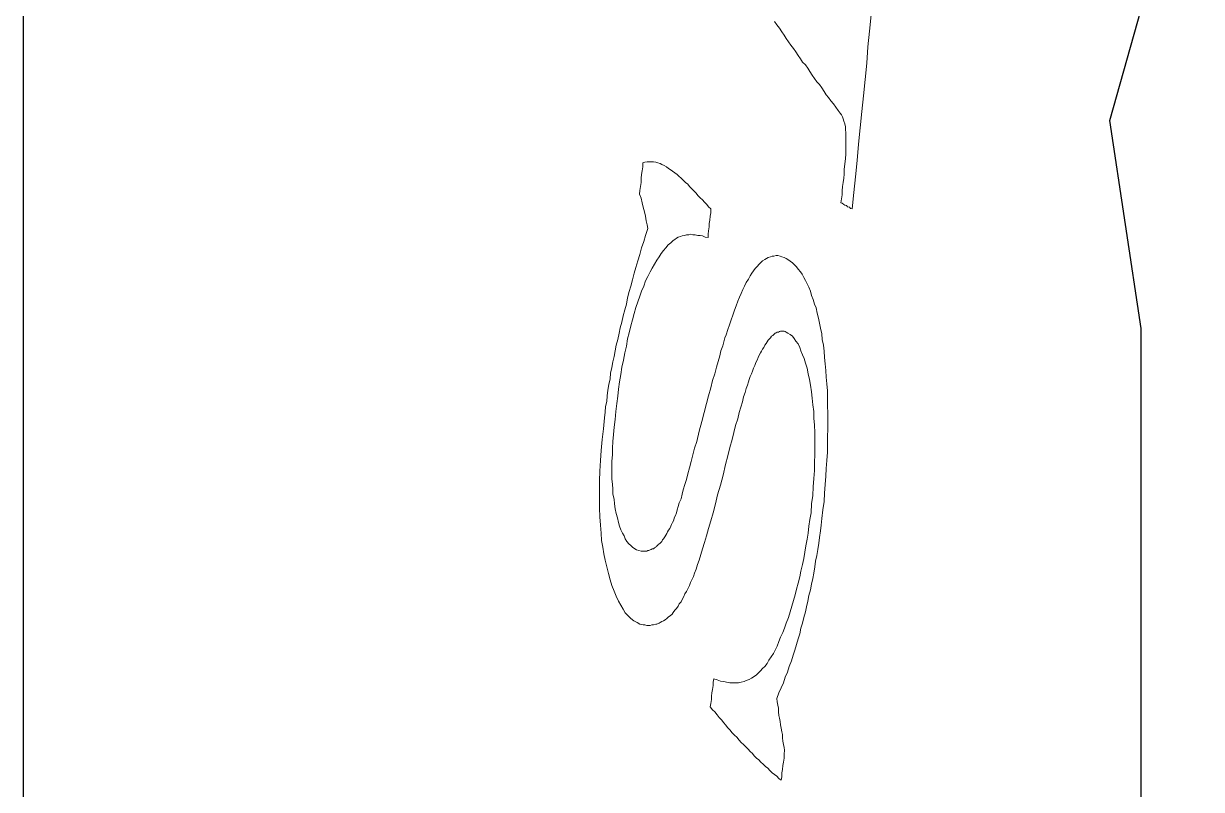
# Model space of a CAD drawing. Header units: millimetres. Extents: x 519 to 9564855, y -810 to 5021775.
# Drawn here: x 9517332 to 9518837, y 5003188 to 5004167 of the extents above; entities that cross this region are included whole.
import ezdxf

# ---------------------------------------------------------------- set-up
doc = ezdxf.new("R2010")
doc.units = ezdxf.units.MM
doc.header["$LTSCALE"] = 2
doc.header["$MEASUREMENT"] = 0
doc.layers.add('SEA_COST', color=4, linetype='Continuous')

msp = doc.modelspace()

# ---------------------------------------------------------------- linework, layer by layer
at = {"color": 4, "linetype": 'ByBlock', "lineweight": 25}
for p, q in [((9517332.24907, 4996682.87212), (9517332.24907, 5005746.04114)), ((9518719.71647, 5004042.88227), (9518836.7639, 5004459.65925)), ((9518759.95254, 5003777.24078), (9518719.71647, 5004042.88227)), ((9518759.95254, 5003159.03374), (9518759.95254, 5003777.24078))]:
    msp.add_line(p, q, dxfattribs=at)
at = {"layer": 'SEA_COST', "color": 4, "lineweight": 0}
for points in [[(9518294.26522, 5004164.94912), (9518291.38908, 5004169.26332)], [(9518415.06275, 5004177.89172), (9518412.90565, 5004157.03976)], [(9518297.86038, 5004160.63492), (9518294.26522, 5004164.94912)], [(9518300.73651, 5004156.32073), (9518297.86038, 5004160.63492)], [(9518303.61264, 5004152.00653), (9518300.73651, 5004156.32073)], [(9518306.48878, 5004147.69233), (9518303.61264, 5004152.00653)], [(9518412.90565, 5004157.03976), (9518410.74856, 5004136.90684)], [(9518309.36491, 5004143.37813), (9518306.48878, 5004147.69233)], [(9518312.24104, 5004139.06394), (9518309.36491, 5004143.37813)], [(9518315.83621, 5004134.74974), (9518312.24104, 5004139.06394)], [(9518410.74856, 5004136.90684), (9518409.31049, 5004116.05488)], [(9518318.71234, 5004130.43554), (9518315.83621, 5004134.74974)], [(9518321.58847, 5004126.12134), (9518318.71234, 5004130.43554)], [(9518324.4646, 5004121.80715), (9518321.58847, 5004126.12134)], [(9518327.34073, 5004117.49295), (9518324.4646, 5004121.80715)], [(9518330.9359, 5004113.89778), (9518327.34073, 5004117.49295)], [(9518333.81203, 5004109.58359), (9518330.9359, 5004113.89778)], [(9518336.68816, 5004105.26939), (9518333.81203, 5004109.58359)], [(9518409.31049, 5004116.05488), (9518407.15339, 5004095.20293)], [(9518339.56429, 5004100.95519), (9518336.68816, 5004105.26939)], [(9518342.44042, 5004096.64099), (9518339.56429, 5004100.95519)], [(9518345.31656, 5004092.32679), (9518342.44042, 5004096.64099)], [(9518348.91172, 5004088.73163), (9518345.31656, 5004092.32679)], [(9518407.15339, 5004095.20293), (9518404.99629, 5004074.35097)], [(9518351.78785, 5004084.41743), (9518348.91172, 5004088.73163)], [(9518354.66398, 5004080.10323), (9518351.78785, 5004084.41743)], [(9518357.54012, 5004075.78904), (9518354.66398, 5004080.10323)], [(9518360.41625, 5004072.19387), (9518357.54012, 5004075.78904)], [(9518363.29238, 5004067.87967), (9518360.41625, 5004072.19387)], [(9518366.88755, 5004064.28451), (9518363.29238, 5004067.87967)], [(9518369.76368, 5004059.97031), (9518366.88755, 5004064.28451)], [(9518404.99629, 5004074.35097), (9518402.83919, 5004054.21805)], [(9518372.63981, 5004055.65611), (9518369.76368, 5004059.97031)], [(9518375.51594, 5004052.06095), (9518372.63981, 5004055.65611)], [(9518376.95401, 5004049.90385), (9518375.51594, 5004052.06095)], [(9518378.39207, 5004047.74675), (9518376.95401, 5004049.90385)], [(9518379.11111, 5004044.87062), (9518378.39207, 5004047.74675)], [(9518402.83919, 5004054.21805), (9518400.68209, 5004033.36609)], [(9518379.83014, 5004041.99449), (9518379.11111, 5004044.87062)], [(9518381.2682, 5004038.39932), (9518379.83014, 5004041.99449)], [(9518381.98724, 5004034.80416), (9518381.2682, 5004038.39932)], [(9518381.98724, 5004031.20899), (9518381.98724, 5004034.80416)], [(9518400.68209, 5004033.36609), (9518398.525, 5004012.51414)], [(9518382.70627, 5004026.8948), (9518381.98724, 5004031.20899)], [(9518382.70627, 5004021.86156), (9518382.70627, 5004026.8948)], [(9518382.70627, 5004016.82833), (9518382.70627, 5004021.86156)], [(9518382.70627, 5004011.7951), (9518382.70627, 5004016.82833)], [(9518382.70627, 5004006.04284), (9518382.70627, 5004011.7951)], [(9518382.70627, 5004000.29058), (9518382.70627, 5004006.04284)], [(9518398.525, 5004012.51414), (9518397.08693, 5003991.66218)], [(9518123.13537, 5003988.78605), (9518126.0115, 5003989.50508)], [(9518123.13537, 5003983.75282), (9518123.13537, 5003988.78605)], [(9518126.0115, 5003989.50508), (9518128.88764, 5003990.22411)], [(9518128.88764, 5003990.22411), (9518131.76377, 5003990.22411)], [(9518131.76377, 5003990.22411), (9518134.6399, 5003990.22411)], [(9518134.6399, 5003990.22411), (9518136.797, 5003990.22411)], [(9518136.797, 5003990.22411), (9518139.67313, 5003989.50508)], [(9518139.67313, 5003989.50508), (9518142.54926, 5003988.78605)], [(9518142.54926, 5003988.78605), (9518145.42539, 5003988.06702)], [(9518145.42539, 5003988.06702), (9518147.58249, 5003986.62895)], [(9518147.58249, 5003986.62895), (9518150.45863, 5003985.19088)], [(9518380.54917, 5003980.15765), (9518381.2682, 5003987.34798)], [(9518381.2682, 5003987.34798), (9518381.98724, 5003993.81928)], [(9518381.98724, 5003993.81928), (9518382.70627, 5004000.29058)], [(9518397.08693, 5003991.66218), (9518394.92983, 5003970.81022)], [(9518120.97827, 5003969.37216), (9518121.69731, 5003973.68636)], [(9518121.69731, 5003973.68636), (9518122.41634, 5003978.71959)], [(9518122.41634, 5003978.71959), (9518123.13537, 5003983.75282)], [(9518150.45863, 5003985.19088), (9518153.33476, 5003983.75282)], [(9518153.33476, 5003983.75282), (9518156.21089, 5003981.59572)], [(9518156.21089, 5003981.59572), (9518158.36799, 5003980.15765)], [(9518158.36799, 5003980.15765), (9518161.24412, 5003978.00055)], [(9518161.24412, 5003978.00055), (9518164.12025, 5003975.84346)], [(9518164.12025, 5003975.84346), (9518166.99638, 5003973.68636)], [(9518166.99638, 5003973.68636), (9518169.15348, 5003971.52926)], [(9518169.15348, 5003971.52926), (9518172.02961, 5003969.37216)], [(9518379.83014, 5003969.37216), (9518380.54917, 5003974.40539)], [(9518380.54917, 5003974.40539), (9518380.54917, 5003980.15765)], [(9518119.54021, 5003953.55343), (9518120.25924, 5003958.58666)], [(9518120.25924, 5003958.58666), (9518120.97827, 5003963.6199)], [(9518120.97827, 5003963.6199), (9518120.97827, 5003969.37216)], [(9518172.02961, 5003969.37216), (9518174.90575, 5003966.49603)], [(9518174.90575, 5003966.49603), (9518177.78188, 5003963.6199)], [(9518177.78188, 5003963.6199), (9518180.65801, 5003961.4628)], [(9518180.65801, 5003961.4628), (9518182.81511, 5003958.58666)], [(9518182.81511, 5003958.58666), (9518185.69124, 5003955.71053)], [(9518377.67304, 5003952.8344), (9518378.39207, 5003958.58666)], [(9518378.39207, 5003958.58666), (9518379.11111, 5003963.6199)], [(9518379.11111, 5003963.6199), (9518379.83014, 5003969.37216)], [(9518394.92983, 5003970.81022), (9518392.77273, 5003950.6773)], [(9518118.82118, 5003948.5202), (9518119.54021, 5003953.55343)], [(9518120.97827, 5003943.48697), (9518118.82118, 5003948.5202)], [(9518122.41634, 5003937.73471), (9518120.97827, 5003943.48697)], [(9518185.69124, 5003955.71053), (9518188.56737, 5003952.8344)], [(9518188.56737, 5003952.8344), (9518191.4435, 5003949.95827)], [(9518191.4435, 5003949.95827), (9518193.6006, 5003947.08214)], [(9518193.6006, 5003947.08214), (9518196.47673, 5003944.20601)], [(9518196.47673, 5003944.20601), (9518199.35287, 5003941.32987)], [(9518199.35287, 5003941.32987), (9518202.229, 5003938.45374)], [(9518376.23497, 5003937.73471), (9518376.95401, 5003942.76794)], [(9518376.95401, 5003942.76794), (9518377.67304, 5003947.80117)], [(9518377.67304, 5003947.80117), (9518377.67304, 5003952.8344)], [(9518392.77273, 5003950.6773), (9518390.61563, 5003929.82535)], [(9518123.85441, 5003931.98244), (9518122.41634, 5003937.73471)], [(9518125.29247, 5003926.23018), (9518123.85441, 5003931.98244)], [(9518126.73054, 5003920.47792), (9518125.29247, 5003926.23018)], [(9518202.229, 5003938.45374), (9518205.10513, 5003935.57761)], [(9518205.10513, 5003935.57761), (9518207.26223, 5003932.70148)], [(9518207.26223, 5003932.70148), (9518210.13836, 5003929.82535)], [(9518210.13836, 5003929.82535), (9518210.13836, 5003924.79212)], [(9518377.67304, 5003937.01568), (9518376.23497, 5003937.73471)], [(9518379.83014, 5003935.57761), (9518377.67304, 5003937.01568)], [(9518381.2682, 5003934.85858), (9518379.83014, 5003935.57761)], [(9518383.4253, 5003934.13954), (9518381.2682, 5003934.85858)], [(9518384.86337, 5003932.70148), (9518383.4253, 5003934.13954)], [(9518387.02047, 5003931.98244), (9518384.86337, 5003932.70148)], [(9518388.45853, 5003930.54438), (9518387.02047, 5003931.98244)], [(9518390.61563, 5003929.82535), (9518388.45853, 5003930.54438)], [(9518127.44957, 5003914.72565), (9518126.73054, 5003920.47792)], [(9518128.88764, 5003909.69242), (9518127.44957, 5003914.72565)], [(9518208.70029, 5003915.44469), (9518207.98126, 5003911.13049)], [(9518207.98126, 5003911.13049), (9518207.98126, 5003906.81629)], [(9518209.41933, 5003920.47792), (9518208.70029, 5003915.44469)], [(9518210.13836, 5003924.79212), (9518209.41933, 5003920.47792)], [(9518124.57344, 5003888.12143), (9518126.73054, 5003896.0308)], [(9518126.73054, 5003896.0308), (9518129.60667, 5003904.65919)], [(9518129.60667, 5003904.65919), (9518128.88764, 5003909.69242)], [(9518176.34381, 5003896.0308), (9518173.46768, 5003895.31176)], [(9518179.21994, 5003896.74983), (9518176.34381, 5003896.0308)], [(9518182.09608, 5003896.74983), (9518179.21994, 5003896.74983)], [(9518184.25317, 5003897.46886), (9518182.09608, 5003896.74983)], [(9518187.12931, 5003896.74983), (9518184.25317, 5003897.46886)], [(9518190.00544, 5003896.74983), (9518187.12931, 5003896.74983)], [(9518193.6006, 5003896.0308), (9518190.00544, 5003896.74983)], [(9518196.47673, 5003896.0308), (9518193.6006, 5003896.0308)], [(9518199.35287, 5003895.31176), (9518196.47673, 5003896.0308)], [(9518207.26223, 5003901.78306), (9518206.5432, 5003897.46886)], [(9518206.5432, 5003897.46886), (9518206.5432, 5003893.15467)], [(9518207.98126, 5003906.81629), (9518207.26223, 5003901.78306)], [(9518121.69731, 5003880.21207), (9518124.57344, 5003888.12143)], [(9518155.49186, 5003883.80724), (9518152.61572, 5003880.21207)], [(9518159.08702, 5003886.68337), (9518155.49186, 5003883.80724)], [(9518161.96315, 5003889.5595), (9518159.08702, 5003886.68337)], [(9518164.12025, 5003890.99757), (9518161.96315, 5003889.5595)], [(9518166.27735, 5003892.43563), (9518164.12025, 5003890.99757)], [(9518168.43445, 5003893.8737), (9518166.27735, 5003892.43563)], [(9518171.31058, 5003894.59273), (9518168.43445, 5003893.8737)], [(9518173.46768, 5003895.31176), (9518171.31058, 5003894.59273)], [(9518202.94803, 5003893.8737), (9518199.35287, 5003895.31176)], [(9518206.5432, 5003893.15467), (9518202.94803, 5003893.8737)], [(9518116.66408, 5003863.67431), (9518119.54021, 5003871.58368)], [(9518119.54021, 5003871.58368), (9518121.69731, 5003880.21207)], [(9518143.98733, 5003868.70754), (9518141.1112, 5003864.39335)], [(9518146.86346, 5003873.02174), (9518143.98733, 5003868.70754)], [(9518149.73959, 5003876.61691), (9518146.86346, 5003873.02174)], [(9518152.61572, 5003880.21207), (9518149.73959, 5003876.61691)], [(9518279.16552, 5003865.11238), (9518281.32262, 5003866.55045)], [(9518281.32262, 5003866.55045), (9518283.47972, 5003867.98851)], [(9518283.47972, 5003867.98851), (9518286.35585, 5003868.70754)], [(9518286.35585, 5003868.70754), (9518288.51295, 5003869.42658)], [(9518288.51295, 5003869.42658), (9518290.67005, 5003869.42658)], [(9518290.67005, 5003869.42658), (9518293.54618, 5003870.14561)], [(9518293.54618, 5003870.14561), (9518295.70328, 5003870.14561)], [(9518295.70328, 5003870.14561), (9518298.57941, 5003869.42658)], [(9518298.57941, 5003869.42658), (9518300.73651, 5003868.70754)], [(9518300.73651, 5003868.70754), (9518303.61264, 5003867.98851)], [(9518303.61264, 5003867.98851), (9518306.48878, 5003866.55045)], [(9518306.48878, 5003866.55045), (9518308.64588, 5003865.11238)], [(9518112.34988, 5003847.85559), (9518114.50698, 5003855.04592)], [(9518114.50698, 5003855.04592), (9518116.66408, 5003863.67431)], [(9518135.35893, 5003854.32689), (9518132.4828, 5003849.29366)], [(9518138.23507, 5003859.36012), (9518135.35893, 5003854.32689)], [(9518141.1112, 5003864.39335), (9518138.23507, 5003859.36012)], [(9518264.78487, 5003850.73172), (9518266.94196, 5003853.60785)], [(9518266.94196, 5003853.60785), (9518269.09906, 5003856.48398)], [(9518269.09906, 5003856.48398), (9518271.97519, 5003859.36012)], [(9518271.97519, 5003859.36012), (9518274.13229, 5003861.51722)], [(9518274.13229, 5003861.51722), (9518276.28939, 5003863.67431)], [(9518276.28939, 5003863.67431), (9518279.16552, 5003865.11238)], [(9518308.64588, 5003865.11238), (9518311.52201, 5003862.95528)], [(9518311.52201, 5003862.95528), (9518314.39814, 5003860.79818)], [(9518314.39814, 5003860.79818), (9518316.55524, 5003858.64108)], [(9518316.55524, 5003858.64108), (9518319.43137, 5003855.76495)], [(9518319.43137, 5003855.76495), (9518321.58847, 5003852.88882)], [(9518321.58847, 5003852.88882), (9518324.4646, 5003849.29366)], [(9518108.03568, 5003831.31783), (9518110.19278, 5003839.22719)], [(9518110.19278, 5003839.22719), (9518112.34988, 5003847.85559)], [(9518126.73054, 5003837.78913), (9518124.57344, 5003831.31783)], [(9518129.60667, 5003843.54139), (9518126.73054, 5003837.78913)], [(9518132.4828, 5003849.29366), (9518129.60667, 5003843.54139)], [(9518255.43744, 5003835.63203), (9518258.31357, 5003839.94623)], [(9518258.31357, 5003839.94623), (9518260.47067, 5003844.26042)], [(9518260.47067, 5003844.26042), (9518262.62777, 5003847.85559)], [(9518262.62777, 5003847.85559), (9518264.78487, 5003850.73172)], [(9518324.4646, 5003849.29366), (9518326.6217, 5003846.41752)], [(9518326.6217, 5003846.41752), (9518328.7788, 5003842.10333)], [(9518328.7788, 5003842.10333), (9518330.9359, 5003838.50816)], [(9518330.9359, 5003838.50816), (9518333.093, 5003834.19396)], [(9518103.72148, 5003816.21814), (9518105.87858, 5003824.1275)], [(9518105.87858, 5003824.1275), (9518108.03568, 5003831.31783)], [(9518121.69731, 5003824.84653), (9518119.54021, 5003818.37524)], [(9518124.57344, 5003831.31783), (9518121.69731, 5003824.84653)], [(9518246.80904, 5003816.93717), (9518248.96614, 5003821.9704)], [(9518248.96614, 5003821.9704), (9518251.12324, 5003827.00363)], [(9518251.12324, 5003827.00363), (9518253.28034, 5003831.31783)], [(9518253.28034, 5003831.31783), (9518255.43744, 5003835.63203)], [(9518333.093, 5003834.19396), (9518335.2501, 5003829.87977)], [(9518335.2501, 5003829.87977), (9518337.40719, 5003824.84653)], [(9518337.40719, 5003824.84653), (9518338.84526, 5003819.09427)], [(9518100.12632, 5003801.11845), (9518102.28342, 5003808.30878)], [(9518102.28342, 5003808.30878), (9518103.72148, 5003816.21814)], [(9518116.66408, 5003811.18491), (9518114.50698, 5003803.99458)], [(9518119.54021, 5003818.37524), (9518116.66408, 5003811.18491)], [(9518240.33774, 5003800.39941), (9518242.49484, 5003806.15168)], [(9518242.49484, 5003806.15168), (9518244.65194, 5003811.90394)], [(9518244.65194, 5003811.90394), (9518246.80904, 5003816.93717)], [(9518338.84526, 5003819.09427), (9518341.00236, 5003814.06104)], [(9518341.00236, 5003814.06104), (9518342.44042, 5003808.30878)], [(9518342.44042, 5003808.30878), (9518344.59752, 5003803.27555)], [(9518096.53115, 5003785.29972), (9518097.96922, 5003793.20908)], [(9518097.96922, 5003793.20908), (9518100.12632, 5003801.11845)], [(9518112.34988, 5003796.08522), (9518110.19278, 5003788.17585)], [(9518114.50698, 5003803.99458), (9518112.34988, 5003796.08522)], [(9518236.02355, 5003788.17585), (9518238.18065, 5003793.92812)], [(9518238.18065, 5003793.92812), (9518240.33774, 5003800.39941)], [(9518344.59752, 5003803.27555), (9518346.03559, 5003796.80425)], [(9518346.03559, 5003796.80425), (9518347.47366, 5003790.33295)], [(9518092.93599, 5003770.91906), (9518094.37405, 5003778.10939)], [(9518094.37405, 5003778.10939), (9518096.53115, 5003785.29972)], [(9518108.03568, 5003780.26649), (9518105.87858, 5003771.6381)], [(9518110.19278, 5003788.17585), (9518108.03568, 5003780.26649)], [(9518229.55225, 5003768.76196), (9518231.70935, 5003775.95229)], [(9518231.70935, 5003775.95229), (9518233.86645, 5003781.70456)], [(9518233.86645, 5003781.70456), (9518236.02355, 5003788.17585)], [(9518347.47366, 5003790.33295), (9518348.91172, 5003783.86166)], [(9518348.91172, 5003783.86166), (9518350.34979, 5003777.39036)], [(9518350.34979, 5003777.39036), (9518351.78785, 5003770.20003)], [(9518089.34082, 5003755.81937), (9518091.49792, 5003763.0097)], [(9518091.49792, 5003763.0097), (9518092.93599, 5003770.91906)], [(9518103.72148, 5003763.72873), (9518102.28342, 5003754.3813)], [(9518105.87858, 5003771.6381), (9518103.72148, 5003763.72873)], [(9518226.67612, 5003760.13357), (9518228.11418, 5003765.1668)], [(9518228.11418, 5003765.1668), (9518229.55225, 5003768.76196)], [(9518283.47972, 5003762.29067), (9518282.04166, 5003760.13357)], [(9518284.91779, 5003763.72873), (9518283.47972, 5003762.29067)], [(9518286.35585, 5003765.1668), (9518284.91779, 5003763.72873)], [(9518287.79392, 5003767.3239), (9518286.35585, 5003765.1668)], [(9518289.23199, 5003768.04293), (9518287.79392, 5003767.3239)], [(9518290.67005, 5003769.481), (9518289.23199, 5003768.04293)], [(9518292.10812, 5003770.91906), (9518290.67005, 5003769.481)], [(9518293.54618, 5003771.6381), (9518292.10812, 5003770.91906)], [(9518294.98425, 5003772.35713), (9518293.54618, 5003771.6381)], [(9518296.42232, 5003772.35713), (9518294.98425, 5003772.35713)], [(9518297.86038, 5003773.07616), (9518296.42232, 5003772.35713)], [(9518299.29845, 5003773.79519), (9518297.86038, 5003773.07616)], [(9518300.73651, 5003773.79519), (9518299.29845, 5003773.79519)], [(9518302.17458, 5003773.79519), (9518300.73651, 5003773.79519)], [(9518303.61264, 5003773.79519), (9518302.17458, 5003773.79519)], [(9518305.05071, 5003773.07616), (9518303.61264, 5003773.79519)], [(9518306.48878, 5003772.35713), (9518305.05071, 5003773.07616)], [(9518308.64588, 5003770.91906), (9518306.48878, 5003772.35713)], [(9518311.52201, 5003769.481), (9518308.64588, 5003770.91906)], [(9518314.39814, 5003767.3239), (9518311.52201, 5003769.481)], [(9518316.55524, 5003764.44777), (9518314.39814, 5003767.3239)], [(9518318.71234, 5003760.8526), (9518316.55524, 5003764.44777)], [(9518321.58847, 5003757.25744), (9518318.71234, 5003760.8526)], [(9518351.78785, 5003770.20003), (9518352.50689, 5003763.0097)], [(9518352.50689, 5003763.0097), (9518353.94495, 5003755.81937)], [(9518086.46469, 5003741.43871), (9518087.90276, 5003748.62904)], [(9518087.90276, 5003748.62904), (9518089.34082, 5003755.81937)], [(9518100.12632, 5003745.75291), (9518098.68825, 5003736.40548)], [(9518102.28342, 5003754.3813), (9518100.12632, 5003745.75291)], [(9518221.64289, 5003742.15774), (9518223.08095, 5003748.62904)], [(9518223.08095, 5003748.62904), (9518225.23805, 5003755.10034)], [(9518225.23805, 5003755.10034), (9518226.67612, 5003760.13357)], [(9518273.41326, 5003745.75291), (9518271.97519, 5003742.87678)], [(9518274.85133, 5003747.91001), (9518273.41326, 5003745.75291)], [(9518276.28939, 5003750.78614), (9518274.85133, 5003747.91001)], [(9518277.72746, 5003752.94324), (9518276.28939, 5003750.78614)], [(9518279.16552, 5003755.81937), (9518277.72746, 5003752.94324)], [(9518280.60359, 5003757.97647), (9518279.16552, 5003755.81937)], [(9518282.04166, 5003760.13357), (9518280.60359, 5003757.97647)], [(9518323.74557, 5003752.94324), (9518321.58847, 5003757.25744)], [(9518325.18363, 5003748.62904), (9518323.74557, 5003752.94324)], [(9518327.34073, 5003743.59581), (9518325.18363, 5003748.62904)], [(9518353.94495, 5003755.81937), (9518354.66398, 5003747.91001)], [(9518354.66398, 5003747.91001), (9518355.38302, 5003740.00065)], [(9518083.58856, 5003727.05805), (9518085.02663, 5003734.24838)], [(9518085.02663, 5003734.24838), (9518086.46469, 5003741.43871)], [(9518098.68825, 5003736.40548), (9518096.53115, 5003727.77709)], [(9518217.32869, 5003727.77709), (9518219.48579, 5003734.96741)], [(9518219.48579, 5003734.96741), (9518221.64289, 5003742.15774)], [(9518267.661, 5003733.52935), (9518266.22293, 5003729.93418)], [(9518269.09906, 5003736.40548), (9518267.661, 5003733.52935)], [(9518270.53713, 5003740.00065), (9518269.09906, 5003736.40548)], [(9518271.97519, 5003742.87678), (9518270.53713, 5003740.00065)], [(9518329.49783, 5003738.56258), (9518327.34073, 5003743.59581)], [(9518330.9359, 5003732.81032), (9518329.49783, 5003738.56258)], [(9518333.093, 5003726.33902), (9518330.9359, 5003732.81032)], [(9518355.38302, 5003740.00065), (9518356.10205, 5003732.09128)], [(9518356.10205, 5003732.09128), (9518356.82108, 5003723.46289)], [(9518081.43146, 5003712.67739), (9518082.15049, 5003719.86772)], [(9518082.15049, 5003719.86772), (9518083.58856, 5003727.05805)], [(9518095.09309, 5003718.42966), (9518093.65502, 5003709.08223)], [(9518096.53115, 5003727.77709), (9518095.09309, 5003718.42966)], [(9518212.29546, 5003710.52029), (9518215.17159, 5003719.14869)], [(9518215.17159, 5003719.14869), (9518217.32869, 5003727.77709)], [(9518260.47067, 5003715.55353), (9518259.0326, 5003711.95836)], [(9518261.90873, 5003719.14869), (9518260.47067, 5003715.55353)], [(9518263.3468, 5003722.74385), (9518261.90873, 5003719.14869)], [(9518264.78487, 5003726.33902), (9518263.3468, 5003722.74385)], [(9518266.22293, 5003729.93418), (9518264.78487, 5003726.33902)], [(9518334.53106, 5003719.14869), (9518333.093, 5003726.33902)], [(9518335.96913, 5003711.95836), (9518334.53106, 5003719.14869)], [(9518356.82108, 5003723.46289), (9518357.54012, 5003714.83449)], [(9518078.55533, 5003698.29673), (9518079.9934, 5003705.48706)], [(9518079.9934, 5003705.48706), (9518081.43146, 5003712.67739)], [(9518093.65502, 5003709.08223), (9518092.21696, 5003699.7348)], [(9518207.26223, 5003691.1064), (9518210.13836, 5003701.17287)], [(9518210.13836, 5003701.17287), (9518212.29546, 5003710.52029)], [(9518255.43744, 5003700.45383), (9518253.99937, 5003695.4206)], [(9518256.8755, 5003704.76803), (9518255.43744, 5003700.45383)], [(9518258.31357, 5003709.08223), (9518256.8755, 5003704.76803)], [(9518259.0326, 5003711.95836), (9518258.31357, 5003709.08223)], [(9518337.40719, 5003704.76803), (9518335.96913, 5003711.95836)], [(9518338.84526, 5003696.13964), (9518337.40719, 5003704.76803)], [(9518357.54012, 5003714.83449), (9518358.25915, 5003706.2061)], [(9518358.25915, 5003706.2061), (9518358.97818, 5003697.5777)], [(9518077.11726, 5003683.91608), (9518077.8363, 5003691.1064)], [(9518077.8363, 5003691.1064), (9518078.55533, 5003698.29673)], [(9518091.49792, 5003690.38737), (9518090.05986, 5003681.03994)], [(9518092.21696, 5003699.7348), (9518091.49792, 5003690.38737)], [(9518204.3861, 5003681.03994), (9518207.26223, 5003691.1064)], [(9518251.84227, 5003689.66834), (9518250.40421, 5003683.19704)], [(9518253.99937, 5003695.4206), (9518251.84227, 5003689.66834)], [(9518339.56429, 5003688.23027), (9518338.84526, 5003696.13964)], [(9518340.28333, 5003679.60188), (9518339.56429, 5003688.23027)], [(9518358.97818, 5003697.5777), (9518358.97818, 5003687.51124)], [(9518358.97818, 5003687.51124), (9518358.97818, 5003678.16381)], [(9518074.96016, 5003670.25445), (9518075.6792, 5003677.44478)], [(9518075.6792, 5003677.44478), (9518077.11726, 5003683.91608)], [(9518088.62179, 5003670.97348), (9518087.90276, 5003660.90702)], [(9518090.05986, 5003681.03994), (9518088.62179, 5003670.97348)], [(9518201.50997, 5003669.53542), (9518204.3861, 5003681.03994)], [(9518248.24711, 5003676.72575), (9518246.09001, 5003669.53542)], [(9518250.40421, 5003683.19704), (9518248.24711, 5003676.72575)], [(9518341.72139, 5003670.97348), (9518340.28333, 5003679.60188)], [(9518341.72139, 5003662.34509), (9518341.72139, 5003670.97348)], [(9518358.97818, 5003678.16381), (9518359.69722, 5003668.81638)], [(9518072.80307, 5003648.68346), (9518074.24113, 5003663.06412)], [(9518074.24113, 5003663.06412), (9518074.96016, 5003670.25445)], [(9518087.90276, 5003660.90702), (9518086.46469, 5003650.84056)], [(9518195.03867, 5003645.80733), (9518198.63383, 5003658.03089)], [(9518198.63383, 5003658.03089), (9518201.50997, 5003669.53542)], [(9518244.65194, 5003661.62605), (9518241.77581, 5003652.99766)], [(9518246.09001, 5003669.53542), (9518244.65194, 5003661.62605)], [(9518342.44042, 5003653.71669), (9518341.72139, 5003662.34509)], [(9518359.69722, 5003668.81638), (9518359.69722, 5003658.74992)], [(9518359.69722, 5003658.74992), (9518359.69722, 5003648.68346)], [(9518071.365, 5003635.02183), (9518072.80307, 5003648.68346)], [(9518085.74566, 5003641.49313), (9518085.02663, 5003632.86474)], [(9518086.46469, 5003650.84056), (9518085.74566, 5003641.49313)], [(9518192.16254, 5003632.86474), (9518195.03867, 5003645.80733)], [(9518239.61871, 5003644.36926), (9518237.46161, 5003635.02183)], [(9518241.77581, 5003652.99766), (9518239.61871, 5003644.36926)], [(9518343.15946, 5003644.36926), (9518342.44042, 5003653.71669)], [(9518343.15946, 5003635.02183), (9518343.15946, 5003644.36926)], [(9518359.69722, 5003648.68346), (9518358.97818, 5003638.617)], [(9518069.92693, 5003621.36021), (9518071.365, 5003635.02183)], [(9518085.02663, 5003632.86474), (9518084.30759, 5003624.23634)], [(9518189.2864, 5003624.23634), (9518192.16254, 5003632.86474)], [(9518237.46161, 5003635.02183), (9518234.58548, 5003624.95537)], [(9518343.15946, 5003625.67441), (9518343.15946, 5003635.02183)], [(9518343.15946, 5003615.60794), (9518343.15946, 5003625.67441)], [(9518358.97818, 5003638.617), (9518358.97818, 5003629.26957)], [(9518358.97818, 5003629.26957), (9518358.97818, 5003619.20311)], [(9518069.2079, 5003608.41761), (9518069.92693, 5003621.36021)], [(9518084.30759, 5003615.60794), (9518083.58856, 5003607.69858)], [(9518084.30759, 5003624.23634), (9518084.30759, 5003615.60794)], [(9518184.97221, 5003606.97955), (9518187.12931, 5003615.60794)], [(9518187.12931, 5003615.60794), (9518189.2864, 5003624.23634)], [(9518231.70935, 5003614.16988), (9518228.83322, 5003603.38438)], [(9518234.58548, 5003624.95537), (9518231.70935, 5003614.16988)], [(9518342.44042, 5003606.26052), (9518343.15946, 5003615.60794)], [(9518358.97818, 5003619.20311), (9518358.25915, 5003608.41761)], [(9518068.48887, 5003594.75599), (9518069.2079, 5003608.41761)], [(9518083.58856, 5003607.69858), (9518083.58856, 5003599.78922)], [(9518083.58856, 5003599.78922), (9518083.58856, 5003591.87986)], [(9518180.65801, 5003591.16082), (9518182.81511, 5003599.07019)], [(9518182.81511, 5003599.07019), (9518184.97221, 5003606.97955)], [(9518228.83322, 5003603.38438), (9518225.95709, 5003589.72276)], [(9518341.72139, 5003585.40856), (9518342.44042, 5003595.47502)], [(9518342.44042, 5003595.47502), (9518342.44042, 5003606.26052)], [(9518357.54012, 5003598.35115), (9518356.82108, 5003588.28469)], [(9518358.25915, 5003608.41761), (9518357.54012, 5003598.35115)], [(9518067.76984, 5003582.53243), (9518068.48887, 5003594.75599)], [(9518067.76984, 5003570.30887), (9518067.76984, 5003582.53243)], [(9518083.58856, 5003591.87986), (9518083.58856, 5003584.68953)], [(9518083.58856, 5003584.68953), (9518084.30759, 5003578.21823)], [(9518177.06284, 5003577.4992), (9518179.21994, 5003583.97049)], [(9518179.21994, 5003583.97049), (9518180.65801, 5003591.16082)], [(9518225.95709, 5003589.72276), (9518222.36192, 5003576.78016)], [(9518341.00236, 5003574.62307), (9518341.72139, 5003585.40856)], [(9518356.82108, 5003588.28469), (9518356.10205, 5003577.4992)], [(9518067.76984, 5003558.80434), (9518067.76984, 5003570.30887)], [(9518084.30759, 5003578.21823), (9518085.02663, 5003571.74693)], [(9518085.02663, 5003571.74693), (9518085.02663, 5003565.27564)], [(9518085.02663, 5003565.27564), (9518086.46469, 5003558.80434)], [(9518172.02961, 5003559.52337), (9518173.46768, 5003565.27564)], [(9518173.46768, 5003565.27564), (9518174.90575, 5003571.0279)], [(9518174.90575, 5003571.0279), (9518177.06284, 5003577.4992)], [(9518222.36192, 5003576.78016), (9518218.76676, 5003564.5566)], [(9518340.28333, 5003563.83757), (9518341.00236, 5003574.62307)], [(9518355.38302, 5003566.7137), (9518354.66398, 5003555.92821)], [(9518356.10205, 5003577.4992), (9518355.38302, 5003566.7137)], [(9518067.76984, 5003547.29981), (9518067.76984, 5003558.80434)], [(9518086.46469, 5003558.80434), (9518087.18373, 5003553.05208)], [(9518087.18373, 5003553.05208), (9518087.90276, 5003546.58078)], [(9518168.43445, 5003549.45691), (9518169.87252, 5003554.49014)], [(9518169.87252, 5003554.49014), (9518172.02961, 5003559.52337)], [(9518215.89062, 5003553.05208), (9518213.01449, 5003541.54755)], [(9518218.76676, 5003564.5566), (9518215.89062, 5003553.05208)], [(9518338.12623, 5003541.54755), (9518338.84526, 5003553.05208)], [(9518338.84526, 5003553.05208), (9518340.28333, 5003563.83757)], [(9518354.66398, 5003555.92821), (9518353.22592, 5003545.14271)], [(9518068.48887, 5003536.51432), (9518067.76984, 5003547.29981)], [(9518069.2079, 5003525.72882), (9518068.48887, 5003536.51432)], [(9518087.90276, 5003546.58078), (9518089.34082, 5003540.82852)], [(9518089.34082, 5003540.82852), (9518090.77889, 5003535.07625)], [(9518090.77889, 5003535.07625), (9518092.21696, 5003529.32399)], [(9518162.68219, 5003532.20012), (9518163.40122, 5003535.07625)], [(9518163.40122, 5003535.07625), (9518164.83928, 5003537.95239)], [(9518164.83928, 5003537.95239), (9518166.27735, 5003541.54755)], [(9518166.27735, 5003541.54755), (9518166.99638, 5003545.14271)], [(9518166.99638, 5003545.14271), (9518168.43445, 5003549.45691)], [(9518213.01449, 5003541.54755), (9518210.13836, 5003531.48109)], [(9518336.68816, 5003532.91915), (9518338.12623, 5003541.54755)], [(9518353.22592, 5003545.14271), (9518351.78785, 5003534.35722)], [(9518069.92693, 5003515.66236), (9518069.2079, 5003525.72882)], [(9518092.21696, 5003529.32399), (9518093.65502, 5003524.29076)], [(9518093.65502, 5003524.29076), (9518095.09309, 5003519.97656)], [(9518095.09309, 5003519.97656), (9518097.25019, 5003515.66236)], [(9518156.21089, 5003519.25753), (9518157.64895, 5003521.41463)], [(9518157.64895, 5003521.41463), (9518159.08702, 5003524.29076)], [(9518159.08702, 5003524.29076), (9518159.80605, 5003526.44786)], [(9518159.80605, 5003526.44786), (9518161.24412, 5003529.32399)], [(9518161.24412, 5003529.32399), (9518162.68219, 5003532.20012)], [(9518207.26223, 5003521.41463), (9518204.3861, 5003512.0672)], [(9518210.13836, 5003531.48109), (9518207.26223, 5003521.41463)], [(9518334.53106, 5003515.66236), (9518335.2501, 5003524.29076)], [(9518335.2501, 5003524.29076), (9518336.68816, 5003532.91915)], [(9518351.06882, 5003525.72882), (9518350.34979, 5003518.5385)], [(9518351.78785, 5003534.35722), (9518351.06882, 5003525.72882)], [(9518070.64597, 5003506.31493), (9518069.92693, 5003515.66236)], [(9518072.08403, 5003497.68654), (9518070.64597, 5003506.31493)], [(9518097.25019, 5003515.66236), (9518099.40729, 5003512.0672)], [(9518099.40729, 5003512.0672), (9518100.84535, 5003508.47203)], [(9518100.84535, 5003508.47203), (9518103.00245, 5003504.87687)], [(9518103.00245, 5003504.87687), (9518105.15955, 5003502.00074)], [(9518146.14443, 5003503.4388), (9518147.58249, 5003504.87687)], [(9518147.58249, 5003504.87687), (9518148.30153, 5003507.03397)], [(9518148.30153, 5003507.03397), (9518149.73959, 5003508.47203)], [(9518149.73959, 5003508.47203), (9518151.17766, 5003510.62913)], [(9518151.17766, 5003510.62913), (9518152.61572, 5003512.78623)], [(9518152.61572, 5003512.78623), (9518154.05379, 5003514.94333)], [(9518154.05379, 5003514.94333), (9518154.77282, 5003517.10043)], [(9518154.77282, 5003517.10043), (9518156.21089, 5003519.25753)], [(9518204.3861, 5003512.0672), (9518202.229, 5003503.4388)], [(9518331.65493, 5003499.12461), (9518333.093, 5003507.753)], [(9518333.093, 5003507.753), (9518334.53106, 5003515.66236)], [(9518348.91172, 5003509.9101), (9518348.19269, 5003502.71977)], [(9518350.34979, 5003518.5385), (9518348.91172, 5003509.9101)], [(9518073.5221, 5003489.05814), (9518072.08403, 5003497.68654)], [(9518105.15955, 5003502.00074), (9518108.03568, 5003499.84364)], [(9518108.03568, 5003499.84364), (9518110.19278, 5003497.68654)], [(9518110.19278, 5003497.68654), (9518113.06891, 5003495.52944)], [(9518113.06891, 5003495.52944), (9518115.22601, 5003494.09137)], [(9518115.22601, 5003494.09137), (9518118.10214, 5003493.37234)], [(9518118.10214, 5003493.37234), (9518120.97827, 5003492.65331)], [(9518120.97827, 5003492.65331), (9518122.41634, 5003492.65331)], [(9518122.41634, 5003492.65331), (9518123.85441, 5003492.65331)], [(9518123.85441, 5003492.65331), (9518125.29247, 5003492.65331)], [(9518125.29247, 5003492.65331), (9518126.73054, 5003492.65331)], [(9518126.73054, 5003492.65331), (9518128.1686, 5003492.65331)], [(9518128.1686, 5003492.65331), (9518129.60667, 5003493.37234)], [(9518129.60667, 5003493.37234), (9518131.04474, 5003493.37234)], [(9518131.04474, 5003493.37234), (9518132.4828, 5003494.09137)], [(9518132.4828, 5003494.09137), (9518133.92087, 5003494.81041)], [(9518133.92087, 5003494.81041), (9518135.35893, 5003495.52944)], [(9518135.35893, 5003495.52944), (9518136.797, 5003495.52944)], [(9518136.797, 5003495.52944), (9518138.23507, 5003496.96751)], [(9518138.23507, 5003496.96751), (9518139.67313, 5003497.68654)], [(9518139.67313, 5003497.68654), (9518140.39216, 5003498.40557)], [(9518140.39216, 5003498.40557), (9518141.83023, 5003499.84364)], [(9518141.83023, 5003499.84364), (9518143.2683, 5003501.2817)], [(9518143.2683, 5003501.2817), (9518144.70636, 5003502.00074)], [(9518144.70636, 5003502.00074), (9518146.14443, 5003503.4388)], [(9518199.35287, 5003495.52944), (9518197.19577, 5003488.33911)], [(9518202.229, 5003503.4388), (9518199.35287, 5003495.52944)], [(9518328.7788, 5003483.30588), (9518330.21686, 5003491.21524)], [(9518330.21686, 5003491.21524), (9518331.65493, 5003499.12461)], [(9518346.75462, 5003494.81041), (9518345.31656, 5003486.90105)], [(9518348.19269, 5003502.71977), (9518346.75462, 5003494.81041)], [(9518074.96016, 5003481.14878), (9518073.5221, 5003489.05814)], [(9518077.11726, 5003472.52039), (9518074.96016, 5003481.14878)], [(9518192.88157, 5003475.39652), (9518191.4435, 5003469.64425)], [(9518195.03867, 5003481.14878), (9518192.88157, 5003475.39652)], [(9518197.19577, 5003488.33911), (9518195.03867, 5003481.14878)], [(9518325.18363, 5003466.76812), (9518327.34073, 5003475.39652)], [(9518327.34073, 5003475.39652), (9518328.7788, 5003483.30588)], [(9518343.87849, 5003479.71072), (9518343.15946, 5003472.52039)], [(9518345.31656, 5003486.90105), (9518343.87849, 5003479.71072)], [(9518079.27436, 5003463.89199), (9518077.11726, 5003472.52039)], [(9518081.43146, 5003455.98263), (9518079.27436, 5003463.89199)], [(9518187.84834, 5003460.29683), (9518185.69124, 5003455.98263)], [(9518189.2864, 5003464.61102), (9518187.84834, 5003460.29683)], [(9518191.4435, 5003469.64425), (9518189.2864, 5003464.61102)], [(9518323.74557, 5003459.57779), (9518325.18363, 5003466.76812)], [(9518341.72139, 5003464.61102), (9518340.28333, 5003457.42069)], [(9518343.15946, 5003472.52039), (9518341.72139, 5003464.61102)], [(9518083.58856, 5003448.7923), (9518081.43146, 5003455.98263)], [(9518086.46469, 5003441.60197), (9518083.58856, 5003448.7923)], [(9518182.81511, 5003448.7923), (9518180.65801, 5003444.4781)], [(9518184.25317, 5003452.38746), (9518182.81511, 5003448.7923)], [(9518185.69124, 5003455.98263), (9518184.25317, 5003452.38746)], [(9518319.43137, 5003443.75907), (9518321.58847, 5003451.66843)], [(9518321.58847, 5003451.66843), (9518323.74557, 5003459.57779)], [(9518338.84526, 5003450.23036), (9518337.40719, 5003443.04003)], [(9518340.28333, 5003457.42069), (9518338.84526, 5003450.23036)], [(9518089.34082, 5003435.13067), (9518086.46469, 5003441.60197)], [(9518092.21696, 5003428.65938), (9518089.34082, 5003435.13067)], [(9518173.46768, 5003430.81647), (9518172.02961, 5003427.94034)], [(9518175.62478, 5003434.41164), (9518173.46768, 5003430.81647)], [(9518177.06284, 5003438.0068), (9518175.62478, 5003434.41164)], [(9518179.21994, 5003440.88294), (9518177.06284, 5003438.0068)], [(9518180.65801, 5003444.4781), (9518179.21994, 5003440.88294)], [(9518315.83621, 5003429.37841), (9518317.9933, 5003436.56874)], [(9518317.9933, 5003436.56874), (9518319.43137, 5003443.75907)], [(9518335.2501, 5003435.84971), (9518333.81203, 5003428.65938)], [(9518337.40719, 5003443.04003), (9518335.2501, 5003435.84971)], [(9518095.09309, 5003423.62615), (9518092.21696, 5003428.65938)], [(9518097.96922, 5003418.59291), (9518095.09309, 5003423.62615)], [(9518100.84535, 5003413.55968), (9518097.96922, 5003418.59291)], [(9518164.12025, 5003417.15485), (9518161.96315, 5003414.27872)], [(9518166.27735, 5003419.31195), (9518164.12025, 5003417.15485)], [(9518168.43445, 5003422.18808), (9518166.27735, 5003419.31195)], [(9518169.87252, 5003425.06421), (9518168.43445, 5003422.18808)], [(9518172.02961, 5003427.94034), (9518169.87252, 5003425.06421)], [(9518309.36491, 5003407.80742), (9518311.52201, 5003414.99775)], [(9518311.52201, 5003414.99775), (9518313.67911, 5003422.18808)], [(9518313.67911, 5003422.18808), (9518315.83621, 5003429.37841)], [(9518330.9359, 5003414.99775), (9518328.7788, 5003407.80742)], [(9518332.37396, 5003421.46905), (9518330.9359, 5003414.99775)], [(9518333.81203, 5003428.65938), (9518332.37396, 5003421.46905)], [(9518104.44052, 5003409.96452), (9518100.84535, 5003413.55968)], [(9518108.03568, 5003406.36935), (9518104.44052, 5003409.96452)], [(9518111.63085, 5003403.49322), (9518108.03568, 5003406.36935)], [(9518115.94504, 5003401.33612), (9518111.63085, 5003403.49322)], [(9518119.54021, 5003399.17902), (9518115.94504, 5003401.33612)], [(9518143.98733, 5003400.61709), (9518141.1112, 5003399.17902)], [(9518145.42539, 5003401.33612), (9518143.98733, 5003400.61709)], [(9518147.58249, 5003402.77419), (9518145.42539, 5003401.33612)], [(9518149.73959, 5003403.49322), (9518147.58249, 5003402.77419)], [(9518151.89669, 5003404.93129), (9518149.73959, 5003403.49322)], [(9518154.05379, 5003406.36935), (9518151.89669, 5003404.93129)], [(9518156.21089, 5003408.52645), (9518154.05379, 5003406.36935)], [(9518158.36799, 5003409.96452), (9518156.21089, 5003408.52645)], [(9518160.52509, 5003412.12162), (9518158.36799, 5003409.96452)], [(9518161.96315, 5003414.27872), (9518160.52509, 5003412.12162)], [(9518304.33168, 5003394.14579), (9518306.48878, 5003400.61709)], [(9518306.48878, 5003400.61709), (9518309.36491, 5003407.80742)], [(9518327.34073, 5003400.61709), (9518325.18363, 5003394.14579)], [(9518328.7788, 5003407.80742), (9518327.34073, 5003400.61709)], [(9518123.85441, 5003398.45999), (9518119.54021, 5003399.17902)], [(9518126.0115, 5003398.45999), (9518123.85441, 5003398.45999)], [(9518128.1686, 5003397.74096), (9518126.0115, 5003398.45999)], [(9518130.3257, 5003397.74096), (9518128.1686, 5003397.74096)], [(9518132.4828, 5003397.74096), (9518130.3257, 5003397.74096)], [(9518134.6399, 5003398.45999), (9518132.4828, 5003397.74096)], [(9518136.797, 5003398.45999), (9518134.6399, 5003398.45999)], [(9518139.67313, 5003399.17902), (9518136.797, 5003398.45999)], [(9518141.1112, 5003399.17902), (9518139.67313, 5003399.17902)], [(9518299.29845, 5003382.64127), (9518302.17458, 5003388.39353)], [(9518302.17458, 5003388.39353), (9518304.33168, 5003394.14579)], [(9518323.74557, 5003386.95546), (9518321.58847, 5003380.48417)], [(9518325.18363, 5003394.14579), (9518323.74557, 5003386.95546)], [(9518292.10812, 5003366.10351), (9518294.98425, 5003371.13674)], [(9518294.98425, 5003371.13674), (9518297.14135, 5003376.889)], [(9518297.14135, 5003376.889), (9518299.29845, 5003382.64127)], [(9518319.43137, 5003373.29384), (9518317.27427, 5003366.10351)], [(9518321.58847, 5003380.48417), (9518319.43137, 5003373.29384)], [(9518284.19876, 5003353.16092), (9518287.07489, 5003357.47511)], [(9518287.07489, 5003357.47511), (9518289.95102, 5003361.78931)], [(9518289.95102, 5003361.78931), (9518292.10812, 5003366.10351)], [(9518315.11717, 5003359.63221), (9518312.96007, 5003352.44188)], [(9518317.27427, 5003366.10351), (9518315.11717, 5003359.63221)], [(9518270.53713, 5003336.62316), (9518273.41326, 5003339.49929)], [(9518273.41326, 5003339.49929), (9518276.28939, 5003342.37542)], [(9518276.28939, 5003342.37542), (9518279.16552, 5003345.25155)], [(9518279.16552, 5003345.25155), (9518282.04166, 5003348.84672)], [(9518282.04166, 5003348.84672), (9518284.19876, 5003353.16092)], [(9518310.08394, 5003345.25155), (9518307.92684, 5003338.06122)], [(9518312.96007, 5003352.44188), (9518310.08394, 5003345.25155)], [(9518213.01449, 5003325.11863), (9518213.73353, 5003329.43283)], [(9518213.01449, 5003320.80443), (9518213.01449, 5003325.11863)], [(9518213.73353, 5003329.43283), (9518218.04772, 5003327.99476)], [(9518218.04772, 5003327.99476), (9518222.36192, 5003326.5567)], [(9518222.36192, 5003326.5567), (9518226.67612, 5003325.83766)], [(9518226.67612, 5003325.83766), (9518230.27128, 5003325.11863)], [(9518230.27128, 5003325.11863), (9518234.58548, 5003324.3996)], [(9518234.58548, 5003324.3996), (9518238.18065, 5003324.3996)], [(9518238.18065, 5003324.3996), (9518241.77581, 5003324.3996)], [(9518241.77581, 5003324.3996), (9518245.37098, 5003324.3996)], [(9518245.37098, 5003324.3996), (9518248.96614, 5003325.11863)], [(9518248.96614, 5003325.11863), (9518252.56131, 5003325.83766)], [(9518252.56131, 5003325.83766), (9518255.43744, 5003327.27573)], [(9518255.43744, 5003327.27573), (9518259.0326, 5003328.71379)], [(9518259.0326, 5003328.71379), (9518261.90873, 5003330.15186)], [(9518261.90873, 5003330.15186), (9518265.5039, 5003332.30896)], [(9518265.5039, 5003332.30896), (9518268.38003, 5003334.46606)], [(9518268.38003, 5003334.46606), (9518270.53713, 5003336.62316)], [(9518302.89361, 5003324.3996), (9518300.01748, 5003317.9283)], [(9518305.05071, 5003331.58993), (9518302.89361, 5003324.3996)], [(9518307.92684, 5003338.06122), (9518305.05071, 5003331.58993)], [(9518210.85739, 5003307.14281), (9518211.57643, 5003311.457)], [(9518211.57643, 5003311.457), (9518212.29546, 5003315.7712)], [(9518212.29546, 5003315.7712), (9518213.01449, 5003320.80443)], [(9518297.14135, 5003311.457), (9518294.26522, 5003304.26667)], [(9518300.01748, 5003317.9283), (9518297.14135, 5003311.457)], [(9518209.41933, 5003293.48118), (9518210.13836, 5003297.79538)], [(9518210.13836, 5003297.79538), (9518210.85739, 5003302.82861)], [(9518210.85739, 5003302.82861), (9518210.85739, 5003307.14281)], [(9518294.26522, 5003304.26667), (9518294.98425, 5003299.95248)], [(9518294.98425, 5003299.95248), (9518295.70328, 5003295.63828)], [(9518295.70328, 5003295.63828), (9518296.42232, 5003292.04311)], [(9518212.29546, 5003289.88602), (9518209.41933, 5003293.48118)], [(9518215.17159, 5003287.00988), (9518212.29546, 5003289.88602)], [(9518218.04772, 5003283.41472), (9518215.17159, 5003287.00988)], [(9518220.92386, 5003279.81955), (9518218.04772, 5003283.41472)], [(9518223.79999, 5003276.94342), (9518220.92386, 5003279.81955)], [(9518296.42232, 5003292.04311), (9518296.42232, 5003287.00988)], [(9518296.42232, 5003287.00988), (9518297.14135, 5003282.69569)], [(9518297.14135, 5003282.69569), (9518297.86038, 5003279.10052)], [(9518226.67612, 5003273.34826), (9518223.79999, 5003276.94342)], [(9518228.83322, 5003270.47213), (9518226.67612, 5003273.34826)], [(9518231.70935, 5003266.87696), (9518228.83322, 5003270.47213)], [(9518234.58548, 5003264.00083), (9518231.70935, 5003266.87696)], [(9518297.86038, 5003279.10052), (9518298.57941, 5003274.78632)], [(9518298.57941, 5003274.78632), (9518299.29845, 5003270.47213)], [(9518299.29845, 5003270.47213), (9518300.01748, 5003266.15793)], [(9518300.01748, 5003266.15793), (9518300.73651, 5003261.84373)], [(9518237.46161, 5003260.40566), (9518234.58548, 5003264.00083)], [(9518240.33774, 5003257.52953), (9518237.46161, 5003260.40566)], [(9518243.21388, 5003254.6534), (9518240.33774, 5003257.52953)], [(9518246.09001, 5003251.05824), (9518243.21388, 5003254.6534)], [(9518248.96614, 5003248.1821), (9518246.09001, 5003251.05824)], [(9518300.73651, 5003261.84373), (9518301.45555, 5003258.24857)], [(9518301.45555, 5003258.24857), (9518301.45555, 5003253.93437)], [(9518301.45555, 5003253.93437), (9518302.17458, 5003249.62017)], [(9518302.17458, 5003249.62017), (9518302.89361, 5003245.30597)], [(9518251.84227, 5003245.30597), (9518248.96614, 5003248.1821)], [(9518254.7184, 5003242.42984), (9518251.84227, 5003245.30597)], [(9518257.59454, 5003239.55371), (9518254.7184, 5003242.42984)], [(9518260.47067, 5003236.67758), (9518257.59454, 5003239.55371)], [(9518263.3468, 5003233.80144), (9518260.47067, 5003236.67758)], [(9518302.89361, 5003245.30597), (9518303.61264, 5003241.71081)], [(9518303.61264, 5003241.71081), (9518304.33168, 5003238.11564)], [(9518304.33168, 5003238.11564), (9518303.61264, 5003233.08241)], [(9518265.5039, 5003230.92531), (9518263.3468, 5003233.80144)], [(9518268.38003, 5003228.04918), (9518265.5039, 5003230.92531)], [(9518271.25616, 5003225.89208), (9518268.38003, 5003228.04918)], [(9518274.13229, 5003223.01595), (9518271.25616, 5003225.89208)], [(9518277.00843, 5003220.13982), (9518274.13229, 5003223.01595)], [(9518279.88456, 5003217.26369), (9518277.00843, 5003220.13982)], [(9518302.89361, 5003223.01595), (9518302.17458, 5003218.70175)], [(9518303.61264, 5003228.04918), (9518302.89361, 5003223.01595)], [(9518303.61264, 5003233.08241), (9518303.61264, 5003228.04918)], [(9518282.76069, 5003215.10659), (9518279.88456, 5003217.26369)], [(9518285.63682, 5003212.23046), (9518282.76069, 5003215.10659)], [(9518288.51295, 5003209.35432), (9518285.63682, 5003212.23046)], [(9518291.38908, 5003207.19723), (9518288.51295, 5003209.35432)], [(9518294.26522, 5003205.04013), (9518291.38908, 5003207.19723)], [(9518297.14135, 5003202.16399), (9518294.26522, 5003205.04013)], [(9518300.73651, 5003204.32109), (9518300.01748, 5003200.0069)], [(9518301.45555, 5003213.66852), (9518300.73651, 5003209.35432)], [(9518300.73651, 5003209.35432), (9518300.73651, 5003204.32109)], [(9518302.17458, 5003218.70175), (9518301.45555, 5003213.66852)], [(9518300.01748, 5003200.0069), (9518297.14135, 5003202.16399)]]:
    msp.add_lwpolyline(points, dxfattribs=at)

doc.saveas('drawing.dxf')
